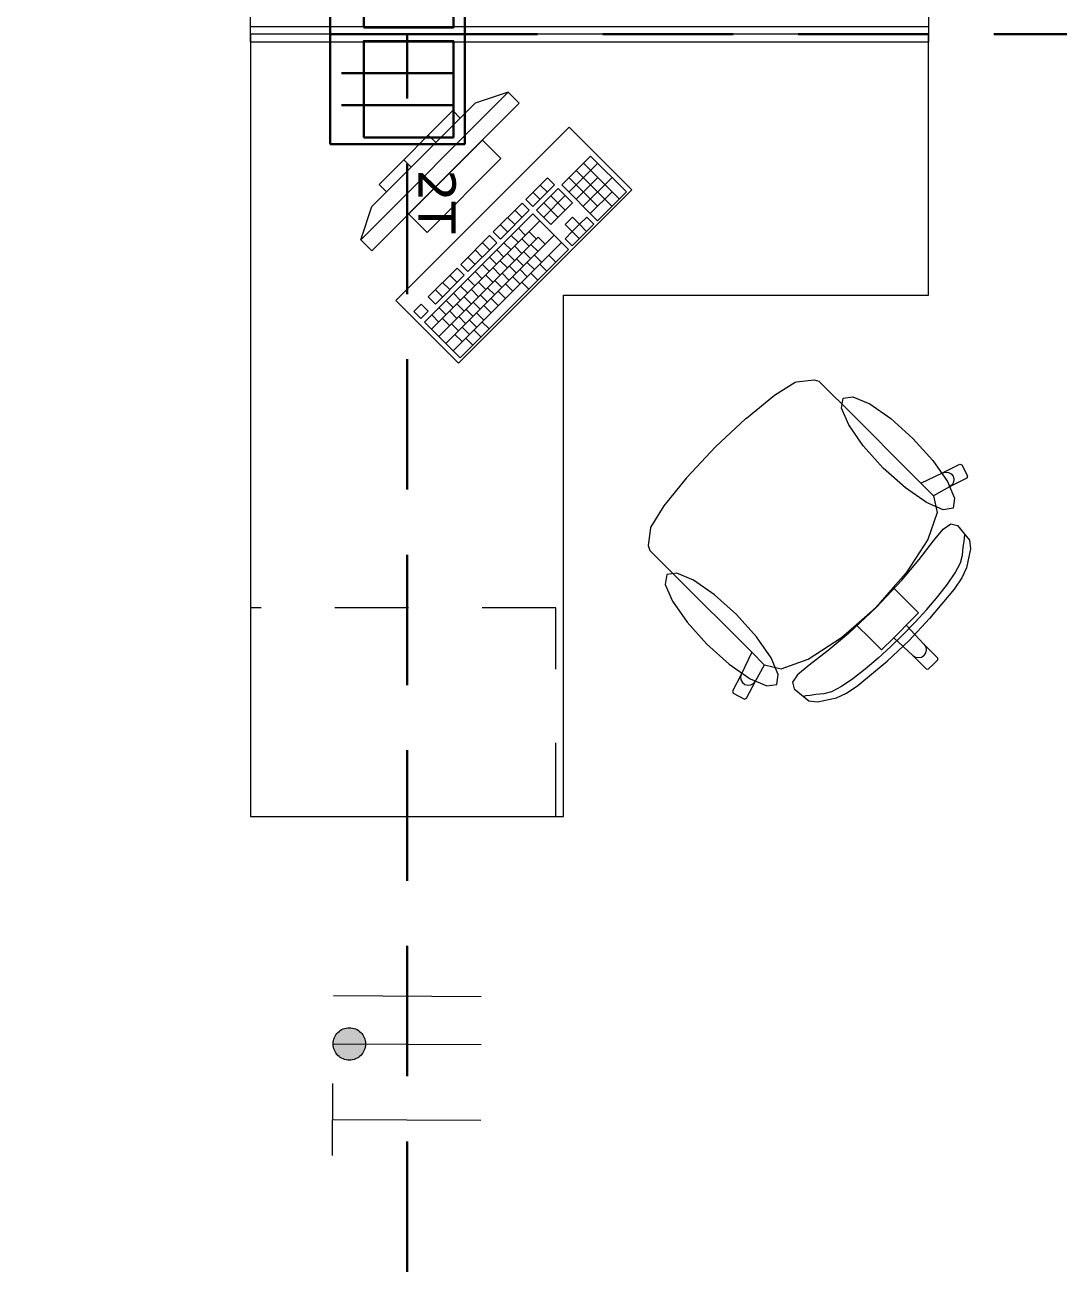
# Model space of a CAD drawing. Header units: inches. Extents: x -19 to 5698, y -728 to 92.
# Drawn here: x 17.269 to 19.251, y 11.416 to 13.83 of the extents above; entities that cross this region are included whole.
import ezdxf

# ---------------------------------------------------------------- set-up
doc = ezdxf.new("R2010")
doc.units = ezdxf.units.IN
doc.header["$MEASUREMENT"] = 0
for name, pattern in [('HIDDEN', [0.375, 0.25, -0.125]), ('Rayas', [0.282222, 0.141111, -0.141111]), ('RAYITAS', [0.375, 0.25, -0.125])]:
    doc.linetypes.add(name, pattern=pattern)
doc.layers.get('0').update_dxf_attribs({"color": 61})
for name, color, linetype, lineweight in [('00 conduct tomacorr', 120, 'HIDDEN', 30), ('T-TECHO-E', 150, 'Continuous', 20), ('TOMACORRIENTE', 22, 'RAYITAS', 9)]:
    doc.layers.add(name, color=color, linetype=linetype, lineweight=lineweight)
doc.layers.add('08 _ STR _ EXT _ 10 Vereda Exterior', color=7, linetype='Continuous')
doc.layers.add('Interior - Mobiliario', color=7, linetype='Continuous')

# ---------------------------------------------------------------- blocks, each defined once
blk = doc.blocks.new('CAJA POP UP 6 MODULOS')
at = {"layer": '00 conduct tomacorr', "linetype": 'Continuous'}
for p, q in [((-0.095, -0.165), (-0.095, -0.0151)), ((-0.052, -0.165), (-0.052, -0.0151)), ((0.052, -0.165), (0.052, -0.0151)), ((0.095, -0.165), (0.095, -0.0151)), ((0, -0.165), (0, -0.18))]:
    blk.add_line(p, q, dxfattribs=at)
for points in [[(-0.147, 0), (0.147, 0), (0.147, -0.18), (-0.147, -0.18)], [(0, 0), (0.147, 0), (0.147, -0.18), (0, -0.18)]]:
    blk.add_lwpolyline(points, close=True, dxfattribs=at)
for points in [[(-0.138, -0.045), (-0.009, -0.045), (-0.009, -0.165), (-0.138, -0.165), (-0.138, -0.045)], [(0.009, -0.045), (0.138, -0.045), (0.138, -0.165), (0.009, -0.165), (0.009, -0.045)]]:
    blk.add_lwpolyline(points, dxfattribs=at)
at = {"color": 1, "insert": (-0.1807, -0.168), "char_height": 0.05, "attachment_point": 1, "rotation": 180}
blk.add_mtext_dynamic_manual_height_columns('{\\fVerdana|b0|i0|c0|p34;2T}', width=0.000481, gutter_width=0.1561, heights=[0], dxfattribs=at)
blk = doc.blocks.new('a')
at = {"layer": 'TOMACORRIENTE', "ltscale": 0.05}
h = blk.add_hatch(color=4, dxfattribs=at)
edge = h.paths.add_edge_path()
edge.add_arc((0, 0.0752), 0.0211, 0, 360)
at = {"layer": 'TOMACORRIENTE', "color": 4}
for p, q in [((-0.1455, 0.0963), (-0.0515, 0.0963)), ((-0.0985, 0.0963), (-0.0985, -0.0966)), ((0, 0.0963), (0, -0.0963)), ((0.0623, -0.0963), (0.0623, 0.0963))]:
    blk.add_line(p, q, dxfattribs=at)
blk.add_circle((0, 0.0752), 0.0211, dxfattribs=at)
blk = doc.blocks.new('CABLE 3FACE')
at = {"layer": 'T-TECHO-E', "rotation": 59.94170052614085}
blk.add_blockref('a', (0, 0), dxfattribs=at)

msp = doc.modelspace()

# ---------------------------------------------------------------- hatches: boundary and pattern name
at = {"layer": '08 _ STR _ EXT _ 10 Vereda Exterior', "linetype": 'Continuous', "lineweight": 13}
h = msp.add_hatch(dxfattribs=at)
h.set_pattern_fill('RETÍCULA_100X100_0002', color=251, style=0, pattern_type=2)
h.set_pattern_definition([(360, (3.7574, 18.3027), (0, 2.53199), []), (90, (3.7574, 18.3027), (-3.6, 0), [])])
h.paths.add_polyline_path([(2.17, 3.6213), (4.2913, 1.5), (9.32, 1.5), (9.32, 6.5), (40.52, 6.5), (40.52, 1.5), (52.92, 1.5), (52.92, 19.0859), (51.57, 19.0859), (51.57, 7.2), (9.07, 7.2), (9.07, 7.85), (6.5201, 7.85, -0.414214), (6.2701, 8.1), (6.2701, 8.85, -0.414213), (6.5201, 9.1), (9.07, 9.1), (9.07, 12), (6.5201, 12, -0.414214), (6.2701, 12.25), (6.2701, 13, -0.414213), (6.5201, 13.25), (9.07, 13.25), (9.07, 16.15), (6.5201, 16.15, -0.414214), (6.2701, 16.4), (6.2701, 17.15, -0.414213), (6.5201, 17.4), (8.77, 17.4), (8.7706, 21.0499), (2.17, 21.0499)])

# ---------------------------------------------------------------- linework, layer by layer
at = {"layer": '00 conduct tomacorr'}
for p, q in [((18.001, 13.8121), (21.3341, 13.8121)), ((18.001, 9.939), (18.001, 13.8121))]:
    msp.add_line(p, q, dxfattribs=at)
at = {"layer": 'Interior - Mobiliario', "color": 175, "linetype": 'Continuous', "lineweight": 13}
for p, q in [((18.1949, 13.701), (17.9121, 13.4182)), ((18.1949, 13.701), (18.1313, 13.6798)), ((18.2161, 13.6798), (18.1949, 13.701)), ((17.9333, 13.397), (18.2161, 13.6798)), ((17.9333, 13.4818), (18.1313, 13.6798)), ((18.0889, 13.6657), (17.9474, 13.5242)), ((18.103, 13.6515), (18.0889, 13.6657)), ((17.9616, 13.5101), (18.103, 13.6515)), ((18.0559, 13.6044), (18.0417, 13.6185)), ((18.1454, 13.6091), (18.004, 13.4677)), ((18.1808, 13.5737), (18.1454, 13.6091)), ((18.0087, 13.5572), (17.9946, 13.5714)), ((18.0394, 13.4323), (18.1808, 13.5737)), ((18.3529, 13.5787), (18.2975, 13.5233)), ((18.3112, 13.5096), (18.3666, 13.565)), ((18.4214, 13.5101), (18.3529, 13.5787)), ((18.3938, 13.4824), (18.3252, 13.551)), ((18.4076, 13.4963), (18.339, 13.5649)), ((17.9474, 13.5242), (17.9616, 13.5101)), ((18.27, 13.537), (18.2285, 13.4954)), ((18.2422, 13.4817), (18.2837, 13.5232)), ((18.2699, 13.5094), (18.2561, 13.5231)), ((18.2837, 13.5232), (18.27, 13.537)), ((18.2975, 13.5233), (18.3661, 13.4547)), ((18.3662, 13.4823), (18.3113, 13.5372)), ((18.3249, 13.4959), (18.3665, 13.5374)), ((18.3386, 13.4822), (18.394, 13.5376)), ((18.2285, 13.4954), (18.2422, 13.4817)), ((18.256, 13.4955), (18.2423, 13.5093)), ((18.2906, 13.5164), (18.249, 13.4748)), ((18.2627, 13.4611), (18.3043, 13.5027)), ((18.3041, 13.4751), (18.2767, 13.5025)), ((18.318, 13.489), (18.2906, 13.5164)), ((18.3523, 13.4685), (18.3939, 13.51)), ((18.3661, 13.4547), (18.4214, 13.5101)), ((17.9121, 13.4182), (17.9333, 13.4818)), ((18.2215, 13.4885), (18.1661, 13.4331)), ((18.1799, 13.4194), (18.2352, 13.4748)), ((18.2214, 13.4609), (18.2077, 13.4746)), ((18.2352, 13.4748), (18.2215, 13.4885)), ((18.249, 13.4748), (18.2764, 13.4474)), ((18.2903, 13.4613), (18.2629, 13.4887)), ((18.2764, 13.4474), (18.318, 13.489)), ((18.004, 13.4677), (18.0394, 13.4323)), ((18.2421, 13.4679), (18.0344, 13.2602)), ((18.0481, 13.2465), (18.2558, 13.4542)), ((18.1937, 13.4332), (18.18, 13.4469)), ((18.2075, 13.4471), (18.1938, 13.4608)), ((18.3107, 13.3993), (18.2421, 13.4679)), ((18.3179, 13.4614), (18.304, 13.4475)), ((18.304, 13.4475), (18.3177, 13.4338)), ((18.3176, 13.4063), (18.3591, 13.4478)), ((18.3177, 13.4338), (18.3316, 13.4477)), ((18.3316, 13.4477), (18.3179, 13.4614)), ((18.3454, 13.4615), (18.3316, 13.4477)), ((18.3453, 13.434), (18.3316, 13.4477)), ((18.3591, 13.4478), (18.3454, 13.4615)), ((18.0618, 13.2328), (18.2522, 13.4232)), ((18.0755, 13.2191), (18.2832, 13.4268)), ((18.1592, 13.4262), (18.1038, 13.3708)), ((18.1729, 13.4125), (18.1592, 13.4262)), ((18.1661, 13.4331), (18.1799, 13.4194)), ((18.2143, 13.4127), (18.2006, 13.4264)), ((18.2281, 13.4265), (18.2144, 13.4402)), ((18.2488, 13.4197), (18.235, 13.4334)), ((18.2659, 13.4095), (18.2522, 13.4232)), ((18.3177, 13.4338), (18.3039, 13.42)), ((18.3314, 13.4201), (18.3177, 13.4338)), ((17.9121, 13.4182), (17.9333, 13.397)), ((18.0892, 13.2054), (18.297, 13.4131)), ((18.103, 13.1916), (18.3107, 13.3993)), ((18.1175, 13.3571), (18.1729, 13.4125)), ((18.1452, 13.3848), (18.1315, 13.3985)), ((18.1591, 13.3986), (18.1454, 13.4123)), ((18.1866, 13.385), (18.1729, 13.3987)), ((18.2004, 13.3988), (18.1867, 13.4125)), ((18.2211, 13.392), (18.2073, 13.4057)), ((18.2349, 13.4059), (18.2212, 13.4196)), ((18.2521, 13.3956), (18.2384, 13.4093)), ((18.3039, 13.42), (18.3176, 13.4063)), ((18.1314, 13.3709), (18.1177, 13.3846)), ((18.1727, 13.3711), (18.159, 13.3848)), ((18.1934, 13.3643), (18.1796, 13.378)), ((18.2072, 13.3782), (18.1935, 13.3919)), ((18.2244, 13.3679), (18.2107, 13.3816)), ((18.2382, 13.3818), (18.2245, 13.3955)), ((18.245, 13.3611), (18.2313, 13.3748)), ((18.2589, 13.375), (18.2452, 13.3887)), ((18.2864, 13.3751), (18.2727, 13.3888)), ((18.0969, 13.3639), (18.0415, 13.3085)), ((18.0552, 13.2948), (18.1106, 13.3501)), ((18.0968, 13.3363), (18.0831, 13.35)), ((18.1106, 13.3501), (18.0969, 13.3639)), ((18.1038, 13.3708), (18.1175, 13.3571)), ((18.145, 13.3434), (18.1313, 13.3571)), ((18.1589, 13.3573), (18.1452, 13.371)), ((18.1657, 13.3366), (18.152, 13.3503)), ((18.1795, 13.3505), (18.1658, 13.3642)), ((18.1967, 13.3402), (18.183, 13.3539)), ((18.2105, 13.3541), (18.1968, 13.3678)), ((18.2312, 13.3473), (18.2175, 13.361)), ((18.2518, 13.3405), (18.2381, 13.3542)), ((18.2691, 13.3578), (18.2554, 13.3715)), ((18.0829, 13.3225), (18.0692, 13.3362)), ((18.1173, 13.3157), (18.1036, 13.3294)), ((18.1312, 13.3296), (18.1175, 13.3433)), ((18.1518, 13.3228), (18.1381, 13.3365)), ((18.169, 13.3125), (18.1553, 13.3262)), ((18.1828, 13.3264), (18.1691, 13.3401)), ((18.2035, 13.3196), (18.1898, 13.3333)), ((18.2173, 13.3334), (18.2036, 13.3472)), ((18.2345, 13.3232), (18.2208, 13.3369)), ((18.0415, 13.3085), (18.0552, 13.2948)), ((18.0691, 13.3086), (18.0554, 13.3223)), ((18.0896, 13.288), (18.0759, 13.3017)), ((18.1035, 13.3019), (18.0898, 13.3156)), ((18.1241, 13.2951), (18.1104, 13.3088)), ((18.138, 13.3089), (18.1243, 13.3227)), ((18.1551, 13.2987), (18.1414, 13.3124)), ((18.1758, 13.2919), (18.1621, 13.3056)), ((18.1896, 13.3057), (18.1759, 13.3195)), ((18.0277, 13.2946), (18.0138, 13.2808)), ((18.0138, 13.2808), (18.0275, 13.2671)), ((18.0275, 13.2671), (18.0414, 13.2809)), ((18.0414, 13.2809), (18.0277, 13.2946)), ((18.0758, 13.2742), (18.0621, 13.2879)), ((18.0964, 13.2674), (18.0827, 13.2811)), ((18.1103, 13.2812), (18.0966, 13.295)), ((18.1275, 13.271), (18.1137, 13.2847)), ((18.1413, 13.2848), (18.1276, 13.2986)), ((18.1481, 13.2642), (18.1344, 13.2779)), ((18.1619, 13.2781), (18.1482, 13.2918)), ((18.0344, 13.2602), (18.103, 13.1916)), ((18.0619, 13.2603), (18.0482, 13.2741)), ((18.0826, 13.2535), (18.0689, 13.2673)), ((18.0998, 13.2433), (18.086, 13.257)), ((18.1136, 13.2571), (18.0999, 13.2709)), ((18.1342, 13.2504), (18.1205, 13.2641)), ((18.1583, 13.247), (18.1446, 13.2607)), ((18.1065, 13.2227), (18.0928, 13.2364)), ((18.1204, 13.2365), (18.1067, 13.2502)), ((18.1272, 13.2159), (18.1135, 13.2296)), ((18.1428, 13.2314), (18.1291, 13.2452)), ((18.7052, 13.1198), (18.7453, 13.1447)), ((18.7453, 13.1447), (18.7474, 13.1456)), ((18.7474, 13.1456), (18.7813, 13.1496)), ((18.7813, 13.1496), (18.7906, 13.1467)), ((18.7906, 13.1467), (18.8126, 13.1248)), ((18.6516, 13.0762), (18.7052, 13.1198)), ((18.8126, 13.1248), (18.8381, 13.0993)), ((18.8381, 13.0993), (18.9859, 12.9514)), ((18.5924, 13.0207), (18.6507, 13.0755)), ((18.6507, 13.0755), (18.6516, 13.0762)), ((18.5924, 13.0207), (18.5375, 12.9624)), ((19.0277, 12.971), (19.0608, 12.988)), ((19.0608, 12.988), (19.0648, 12.9867)), ((19.0648, 12.9867), (19.0756, 12.9653)), ((18.5369, 12.9615), (18.4933, 12.9079)), ((18.5375, 12.9624), (18.5369, 12.9615)), ((18.9859, 12.9514), (19.0277, 12.971)), ((19.0277, 12.971), (19.0333, 12.9726)), ((19.0333, 12.9726), (19.0392, 12.9719)), ((19.0392, 12.9719), (19.0443, 12.9691)), ((19.0443, 12.9691), (19.0479, 12.9645)), ((19.0479, 12.9645), (19.0494, 12.9589)), ((19.0756, 12.9653), (19.0743, 12.9612)), ((19.0101, 12.9272), (18.9859, 12.9514)), ((19.0412, 12.9443), (19.0102, 12.927)), ((19.0743, 12.9612), (19.0412, 12.9443)), ((19.0458, 12.9479), (19.0412, 12.9443)), ((19.0487, 12.953), (19.0458, 12.9479)), ((19.0494, 12.9589), (19.0487, 12.953)), ((19.0101, 12.9272), (19.0102, 12.927)), ((19.0102, 12.927), (19.0176, 12.895)), ((18.4933, 12.9079), (18.4684, 12.8678)), ((19.0176, 12.895), (18.9993, 12.843)), ((18.4675, 12.8657), (18.4635, 12.8318)), ((18.4684, 12.8678), (18.4675, 12.8657)), ((19.029, 12.8633), (19.0434, 12.8733)), ((19.0434, 12.8733), (19.0563, 12.8699)), ((19.0563, 12.8699), (19.0795, 12.842)), ((18.9993, 12.843), (18.958, 12.7792)), ((18.9825, 12.8048), (19.0104, 12.841)), ((19.0104, 12.841), (19.029, 12.8633)), ((19.0691, 12.8393), (19.0698, 12.8473)), ((19.0698, 12.8473), (19.0706, 12.8518)), ((19.0795, 12.842), (19.0814, 12.8253)), ((18.4635, 12.8318), (18.4664, 12.8225)), ((18.4664, 12.8225), (18.4883, 12.8005)), ((19.0659, 12.8131), (19.067, 12.8285)), ((19.067, 12.8285), (19.0691, 12.8393)), ((19.0814, 12.8253), (19.0736, 12.7891)), ((18.4883, 12.8005), (18.5138, 12.775)), ((18.9498, 12.7655), (18.9825, 12.8048)), ((19.052, 12.7795), (19.062, 12.7984)), ((19.062, 12.7984), (19.0659, 12.8131)), ((18.5138, 12.775), (18.6617, 12.6272)), ((18.958, 12.7792), (18.9332, 12.7511)), ((19.0372, 12.7577), (19.052, 12.7795)), ((19.0646, 12.7699), (19.0497, 12.7482)), ((19.0736, 12.7891), (19.0646, 12.7699)), ((18.9332, 12.7511), (18.8999, 12.7132)), ((18.9003, 12.7128), (18.9498, 12.7655)), ((18.9332, 12.7511), (18.9605, 12.7237)), ((19.0497, 12.7482), (19.0029, 12.6915)), ((19.0186, 12.7339), (19.0372, 12.7577)), ((18.9605, 12.7237), (18.9817, 12.7025)), ((18.9974, 12.7091), (19.0186, 12.7339)), ((18.9003, 12.7128), (18.8476, 12.6633)), ((18.862, 12.6799), (18.8999, 12.7132)), ((18.9817, 12.7025), (18.9581, 12.6789)), ((18.9749, 12.6845), (18.9974, 12.7091)), ((18.8339, 12.6551), (18.862, 12.6799)), ((18.862, 12.6799), (18.8894, 12.6525)), ((18.9581, 12.6789), (18.9461, 12.667)), ((18.952, 12.661), (18.9749, 12.6845)), ((18.9581, 12.6789), (18.992, 12.6424)), ((19.0029, 12.6915), (18.9638, 12.6493)), ((18.77, 12.6138), (18.8339, 12.6551)), ((18.8476, 12.6633), (18.8082, 12.6306)), ((18.8894, 12.6525), (18.9105, 12.6314)), ((18.9105, 12.6314), (18.9342, 12.655)), ((18.9216, 12.6102), (18.9638, 12.6493)), ((18.952, 12.661), (18.9286, 12.6382)), ((18.9342, 12.655), (18.9461, 12.667)), ((18.9342, 12.655), (18.9707, 12.621)), ((18.6617, 12.6272), (18.6421, 12.5854)), ((18.6859, 12.6029), (18.6617, 12.6272)), ((18.8082, 12.6306), (18.7721, 12.6026)), ((18.9286, 12.6382), (18.9039, 12.6157)), ((18.992, 12.6424), (18.9953, 12.6375)), ((18.992, 12.6424), (19.0181, 12.6163)), ((18.9952, 12.626), (18.992, 12.6211)), ((18.9964, 12.6318), (18.9952, 12.626)), ((18.9953, 12.6375), (18.9964, 12.6318)), ((18.6688, 12.5719), (18.6861, 12.6029)), ((18.6859, 12.6029), (18.6861, 12.6029)), ((18.6861, 12.6029), (18.7181, 12.5954)), ((18.7181, 12.5954), (18.77, 12.6138)), ((18.7721, 12.6026), (18.7498, 12.584)), ((18.8649, 12.5634), (18.9216, 12.6102)), ((18.9039, 12.6157), (18.8792, 12.5945)), ((18.9707, 12.621), (18.9756, 12.6178)), ((18.9707, 12.621), (18.9968, 12.5949)), ((18.9756, 12.6178), (18.9813, 12.6167)), ((18.9813, 12.6167), (18.9871, 12.6179)), ((18.9871, 12.6179), (18.992, 12.6211)), ((19.001, 12.595), (19.0096, 12.6035)), ((19.0181, 12.612), (19.0096, 12.6035)), ((19.0181, 12.6163), (19.0181, 12.612)), ((18.6421, 12.5854), (18.6251, 12.5523)), ((18.6421, 12.5854), (18.6405, 12.5797)), ((18.6405, 12.5797), (18.6411, 12.5739)), ((18.7498, 12.584), (18.7398, 12.5697)), ((18.8554, 12.5759), (18.8336, 12.5611)), ((18.8792, 12.5945), (18.8554, 12.5759)), ((18.9968, 12.5949), (19.001, 12.595)), ((18.6251, 12.5523), (18.6264, 12.5483)), ((18.6411, 12.5739), (18.644, 12.5688)), ((18.644, 12.5688), (18.6486, 12.5652)), ((18.6486, 12.5652), (18.6542, 12.5637)), ((18.6518, 12.5388), (18.6688, 12.5719)), ((18.6542, 12.5637), (18.66, 12.5644)), ((18.66, 12.5644), (18.6652, 12.5673)), ((18.6652, 12.5673), (18.6688, 12.5719)), ((18.7398, 12.5697), (18.7432, 12.5568)), ((18.7432, 12.5568), (18.771, 12.5336)), ((18.8336, 12.5611), (18.8147, 12.5511)), ((18.8432, 12.5485), (18.8649, 12.5634)), ((18.6264, 12.5483), (18.6478, 12.5374)), ((18.6478, 12.5374), (18.6518, 12.5388)), ((18.7658, 12.5432), (18.7613, 12.5424)), ((18.7738, 12.544), (18.7658, 12.5432)), ((18.771, 12.5336), (18.7878, 12.5317)), ((18.7846, 12.5461), (18.7738, 12.544)), ((18.8, 12.5472), (18.7846, 12.5461)), ((18.7878, 12.5317), (18.824, 12.5395)), ((18.8147, 12.5511), (18.8, 12.5472)), ((18.824, 12.5395), (18.8432, 12.5485))]:
    msp.add_line(p, q, dxfattribs=at)
at = {"layer": 'Interior - Mobiliario', "color": 175, "linetype": 'Rayas', "lineweight": 13}
for p, q in [((18.286, 12.7121), (17.701, 12.7121)), ((18.286, 12.3121), (18.286, 12.7121))]:
    msp.add_line(p, q, dxfattribs=at)
at = {"layer": 'Interior - Mobiliario', "color": 175, "linetype": 'Continuous', "lineweight": 13, "flags": 128}
for points in [[(17.701, 13.8121), (17.701, 15.3121), (18.301, 15.3121), (18.301, 14.3121), (19.001, 14.3121), (19.001, 13.8121)], [(19.001, 13.8271), (19.001, 13.7971), (17.701, 13.7971), (17.701, 13.8271)], [(17.701, 13.8121), (17.701, 12.3121), (18.301, 12.3121), (18.301, 13.3121), (19.001, 13.3121), (19.001, 13.8121)], [(17.9792, 13.3015), (18.0995, 13.1813), (18.4318, 13.5136), (18.3116, 13.6338)], [(18.9708, 13.0372), (19.009, 12.9947), (19.037, 12.9543), (19.0506, 12.9223), (19.0477, 12.9034), (19.0288, 12.9005), (18.9967, 12.9141), (18.9564, 12.9421), (18.9139, 12.9803), (18.8757, 13.0227), (18.8477, 13.0631), (18.8341, 13.0952), (18.837, 13.1141), (18.8559, 13.117), (18.888, 13.1034), (18.9283, 13.0753)], [(18.5759, 12.6423), (18.6184, 12.6041), (18.6587, 12.5761), (18.6908, 12.5625), (18.7097, 12.5654), (18.7126, 12.5843), (18.699, 12.6163), (18.671, 12.6567), (18.6328, 12.6992), (18.5903, 12.7373), (18.55, 12.7653), (18.5179, 12.779), (18.499, 12.7761), (18.4961, 12.7572), (18.5097, 12.7251), (18.5377, 12.6847)]]:
    msp.add_lwpolyline(points, close=True, dxfattribs=at)

# ---------------------------------------------------------------- block references
at = {"layer": '00 conduct tomacorr'}
for name, p, xscale, yscale, zscale, rotation in [('CAJA POP UP 6 MODULOS', (17.8535, 13.8121), 1.432830642179531, 1.432830642179531, 1.432830642179531, 89.99999999999997), ('CABLE 3FACE', (18.001, 11.8755), 1.47256122672843, 1.47256122672843, 1.47256122672843, 29.78947778233194)]:
    msp.add_blockref(name, p, dxfattribs=dict(at, xscale=xscale, yscale=yscale, zscale=zscale, rotation=rotation))

doc.saveas('drawing.dxf')
